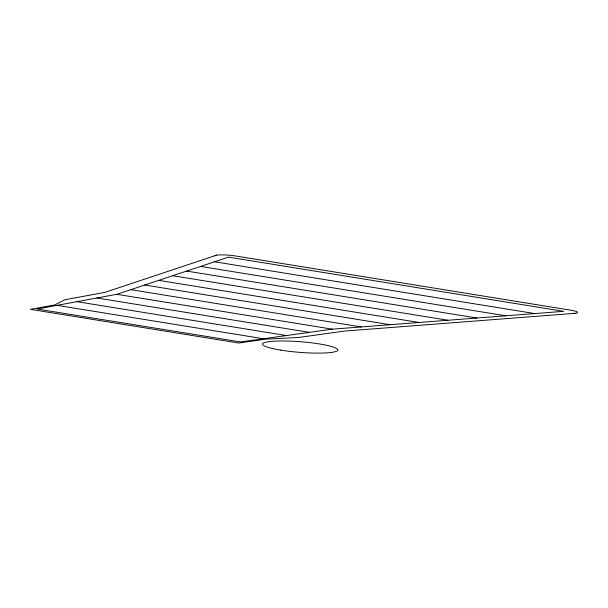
<?xml version="1.0" encoding="UTF-8"?>
<svg xmlns="http://www.w3.org/2000/svg" width="608" height="608" viewBox="0 0 608 608"><rect width="100%" height="100%" fill="white"/><g stroke="black" fill="none" stroke-linecap="round" stroke-linejoin="round"><path stroke-width="0.91" d="M214.867 255.748L216.524 255.193A13.984 1.968 4.5 0 1 235.638 255.983L570.806 310.202A13.984 1.968 4.5 0 1 575.632 313.28L572.204 313.546M216.524 255.193L104.872 292.372L64.995 299.729L54.629 304.958L30.4 309.328L238.686 343.018L265.901 339.135L298.414 337.486L344.28 331.102L575.632 313.28M116.842 294.31L228.494 257.131L563.662 311.349L332.31 329.164L240.578 341.939L37.08 309.024L116.842 294.31L332.31 329.164M214.533 261.782L534.744 313.576M200.579 266.426L505.826 315.803M186.626 271.077L476.908 318.03M172.672 275.72L447.982 320.256M158.711 280.372L419.064 322.483M144.757 285.015L390.146 324.71M130.804 289.666L361.228 326.937M96.908 297.988L309.381 332.356M76.965 301.667L286.444 335.555M57.023 305.345L263.507 338.747M280.432 350.071A37.757 5.32 4.5 0 0 337.767 350.094A37.757 5.32 4.5 0 0 282.226 340.966A37.757 5.32 4.5 0 0 280.432 350.071"/></g></svg>
